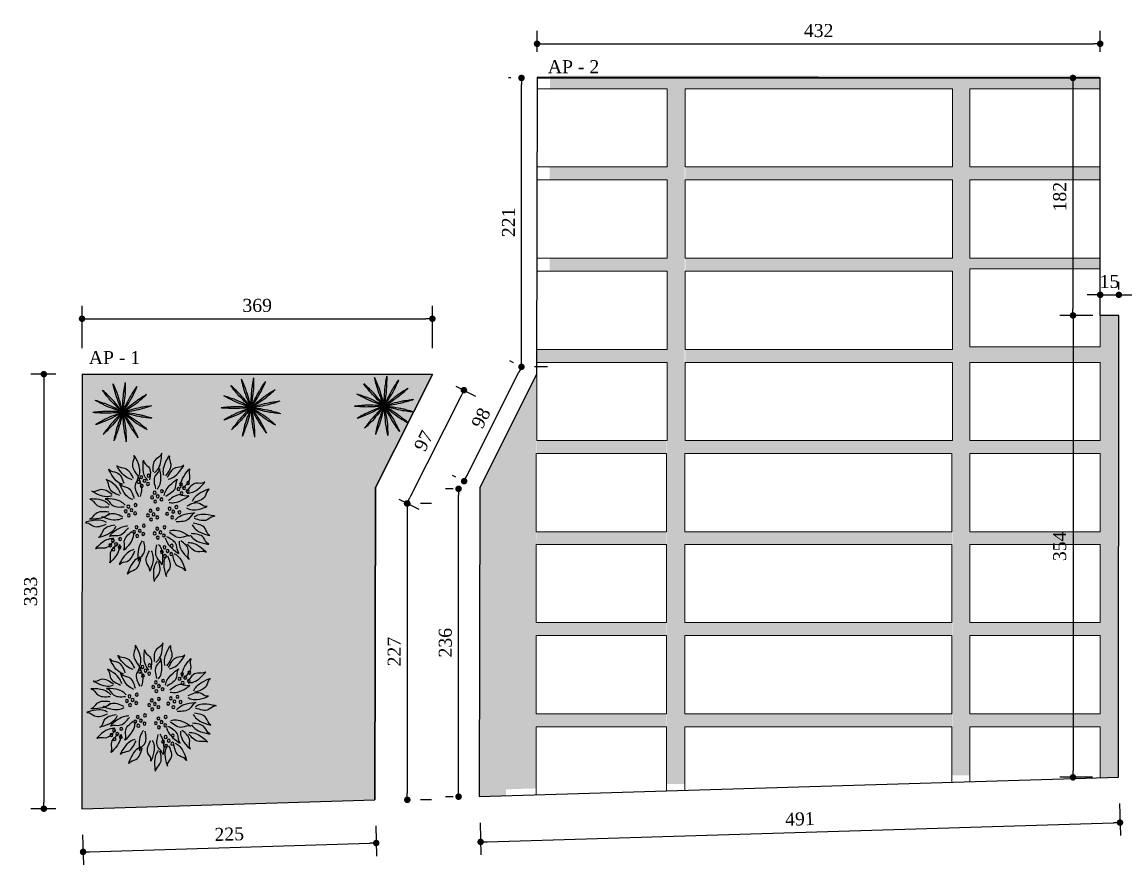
# Model space of a CAD drawing. Header units: centimetres. Extents: x -48696 to 156237, y -5617 to 29024.
# Drawn here: x 100513 to 101360, y 6711 to 7358 of the extents above; entities that cross this region are included whole.
import ezdxf

# ---------------------------------------------------------------- set-up
doc = ezdxf.new("R2010")
doc.units = ezdxf.units.CM
doc.layers.add('BV MV', color=7, linetype='Continuous', plot=False)
for name, color, linetype, lineweight in [('Hachura', 1, 'Continuous', 9), ('Pilares Sub-solo', 7, 'Continuous', 70), ('Pisos Externos', 15, 'Continuous', 9)]:
    doc.layers.add(name, color=color, linetype=linetype, lineweight=lineweight)
doc.layers.add('MOLHO', color=114, linetype='Continuous')
doc.layers.add('paisajismo', color=7, linetype='Continuous')
doc.styles.add('Valéria', font='romantic.ttf', dxfattribs={"height": 10})
doc.dimstyles.new('Cota - 50', dxfattribs={"dimtxt": 10, "dimasz": 5, "dimexe": 10, "dimexo": 20, "dimgap": 5, "dimtad": 1, "dimtxsty": 'Valéria', "dimblk": 'DOT', "dimcen": 0, "dimclrd": 12, "dimclre": 12, "dimclrt": 2, "dimazin": 2, "dimtfac": 1, "dimtix": 1, "dimtmove": 0, "dimatfit": 3, "dimldrblk": 'DOT', "dimfxl": 1, "dimarcsym": 0})

# ---------------------------------------------------------------- blocks, each defined once
blk = doc.blocks.new('A$C375069E9')
at = {"layer": 'paisajismo', "color": 221}
for centre in [(0.523, 1.919), (1.295, 2.06), (1.375, 1.959), (1.436, 2.03), (1.486, 1.939), (0.533, 1.759), (0.603, 1.819), (0.653, 1.719), (0.663, 1.889), (0.713, 1.799), (1.034, 1.759), (1.175, 1.729), (1.305, 1.899), (1.426, 1.859), (1.044, 1.598), (1.115, 1.658), (1.165, 1.558), (1.225, 1.638), (1.546, 1.488), (0.693, 1.348), (0.753, 1.448), (0.814, 1.358), (0.884, 1.418), (0.934, 1.317), (1.115, 1.408), (1.195, 1.307), (1.255, 1.378), (1.305, 1.287), (1.556, 1.327), (1.626, 1.388), (1.677, 1.287), (1.687, 1.458), (1.737, 1.368), (0.834, 1.247), (0.984, 1.057), (1.125, 1.247), (1.245, 1.207), (1.386, 1.087), (1.526, 1.057), (0.994, 0.896), (1.064, 0.956), (1.115, 0.856), (1.125, 1.027), (1.175, 0.936), (1.396, 0.926), (1.466, 0.986), (1.516, 0.886), (1.576, 0.966), (0.844, 0.696), (0.984, 0.666), (1.847, 0.826), (1.857, 0.666), (1.927, 0.726), (1.978, 0.625), (1.988, 0.796), (2.038, 0.706), (0.854, 0.535), (0.924, 0.595), (0.974, 0.495), (1.034, 0.575)]:
    blk.add_circle(centre, 0.0284, dxfattribs=at)
at = {"layer": 'paisajismo', "color": 124}
for points in [[(0.998, 2.06), (0.956, 2.334), (0.888, 2.44), (0.889, 2.435), (0.863, 2.285), (0.965, 2.054)], [(1.176, 2.118), (1.049, 2.364), (1.042, 2.49), (1.043, 2.485), (1.153, 2.379), (1.207, 2.133)], [(1.308, 1.969), (1.401, 2.229), (1.391, 2.355), (1.391, 2.35), (1.296, 2.23), (1.275, 1.979)], [(1.475, 2.065), (1.512, 2.34), (1.578, 2.447), (1.577, 2.442), (1.606, 2.292), (1.509, 2.06)], [(0.664, 1.826), (0.579, 2.089), (0.495, 2.183), (0.497, 2.179), (0.495, 2.026), (0.632, 1.814)], [(0.912, 1.994), (0.683, 2.149), (0.616, 2.257), (0.62, 2.253), (0.767, 2.212), (0.932, 2.022)], [(1.122, 1.799), (1.058, 2.068), (1.082, 2.193), (1.082, 2.187), (1.163, 2.058), (1.156, 1.806)], [(1.614, 1.981), (1.84, 2.142), (1.904, 2.25), (1.9, 2.247), (1.754, 2.203), (1.593, 2.009)], [(1.798, 1.89), (2.008, 2.07), (2.062, 2.185), (2.059, 2.181), (1.917, 2.123), (1.775, 1.916)], [(0.543, 1.718), (0.292, 1.836), (0.209, 1.931), (0.213, 1.928), (0.366, 1.911), (0.558, 1.749)], [(0.988, 1.675), (0.841, 1.91), (0.737, 1.981), (0.74, 1.977), (0.775, 1.828), (0.959, 1.656)], [(1.453, 1.657), (1.451, 1.934), (1.501, 2.049), (1.5, 2.044), (1.55, 1.9), (1.487, 1.656)], [(1.836, 1.699), (2.004, 1.919), (2.114, 1.98), (2.111, 1.977), (2.062, 1.832), (1.862, 1.678)], [(0.438, 1.564), (0.237, 1.755), (0.118, 1.797), (0.122, 1.794), (0.194, 1.659), (0.415, 1.539)], [(1.602, 1.593), (1.803, 1.784), (1.851, 1.901), (1.848, 1.896), (1.709, 1.832), (1.578, 1.618)], [(2.005, 1.668), (2.28, 1.695), (2.39, 1.758), (2.385, 1.756), (2.236, 1.791), (2.001, 1.702)], [(0.553, 1.432), (0.276, 1.415), (0.158, 1.46), (0.163, 1.459), (0.305, 1.517), (0.551, 1.466)], [(0.896, 1.541), (0.624, 1.594), (0.52, 1.667), (0.525, 1.665), (0.677, 1.685), (0.903, 1.575)], [(1.751, 1.486), (2.002, 1.603), (2.129, 1.605), (2.124, 1.604), (2.013, 1.498), (1.765, 1.455)], [(2.053, 1.488), (2.306, 1.601), (2.432, 1.601), (2.427, 1.6), (2.315, 1.496), (2.066, 1.456)], [(0.405, 1.262), (0.131, 1.304), (0.009, 1.27), (0.015, 1.27), (0.151, 1.2), (0.401, 1.228)], [(0.773, 1.195), (0.528, 1.324), (0.402, 1.332), (0.407, 1.33), (0.513, 1.219), (0.758, 1.164)], [(1.8, 1.231), (2.076, 1.215), (2.195, 1.26), (2.189, 1.259), (2.047, 1.316), (1.801, 1.265)], [(2.055, 1.326), (2.31, 1.218), (2.436, 1.221), (2.431, 1.222), (2.317, 1.323), (2.067, 1.357)], [(0.447, 1.106), (0.23, 0.934), (0.107, 0.902), (0.112, 0.905), (0.195, 1.033), (0.426, 1.133)], [(1.701, 1.076), (1.958, 0.973), (2.046, 0.883), (2.041, 0.885), (1.889, 0.894), (1.687, 1.045)], [(1.928, 1.076), (2.139, 0.896), (2.26, 0.861), (2.255, 0.863), (2.177, 0.995), (1.949, 1.102)], [(2.115, 1.151), (2.39, 1.183), (2.511, 1.145), (2.506, 1.145), (2.367, 1.08), (2.118, 1.117)], [(0.483, 0.904), (0.251, 0.752), (0.126, 0.732), (0.131, 0.734), (0.226, 0.854), (0.465, 0.933)], [(0.883, 0.989), (0.609, 0.948), (0.503, 0.88), (0.508, 0.882), (0.658, 0.855), (0.889, 0.956)], [(0.969, 0.852), (0.812, 0.624), (0.705, 0.557), (0.708, 0.561), (0.75, 0.708), (0.941, 0.872)], [(1.585, 0.962), (1.685, 0.704), (1.775, 0.615), (1.772, 0.62), (1.766, 0.772), (1.617, 0.976)], [(0.524, 0.758), (0.266, 0.658), (0.177, 0.569), (0.181, 0.571), (0.334, 0.578), (0.537, 0.726)], [(0.698, 0.783), (0.595, 0.526), (0.504, 0.438), (0.507, 0.442), (0.516, 0.595), (0.667, 0.796)], [(1.098, 0.722), (1.022, 0.455), (1.04, 0.33), (1.041, 0.335), (1.128, 0.461), (1.131, 0.713)], [(1.416, 0.791), (1.501, 0.528), (1.488, 0.402), (1.487, 0.407), (1.396, 0.53), (1.383, 0.782)], [(1.856, 0.722), (1.956, 0.464), (2.046, 0.374), (2.043, 0.379), (2.037, 0.532), (1.888, 0.735)], [(1.972, 0.836), (2.229, 0.733), (2.317, 0.642), (2.312, 0.645), (2.16, 0.653), (1.958, 0.804)], [(0.798, 0.546), (0.619, 0.335), (0.583, 0.214), (0.585, 0.218), (0.717, 0.297), (0.825, 0.524)], [(0.953, 0.499), (0.985, 0.224), (0.947, 0.103), (0.948, 0.108), (0.882, 0.247), (0.919, 0.496)], [(1.244, 0.6), (1.226, 0.324), (1.271, 0.206), (1.27, 0.211), (1.328, 0.353), (1.278, 0.599)], [(1.466, 0.475), (1.657, 0.274), (1.699, 0.155), (1.696, 0.159), (1.561, 0.231), (1.441, 0.452)], [(1.582, 0.621), (1.799, 0.449), (1.858, 0.337), (1.854, 0.341), (1.71, 0.393), (1.56, 0.595)], [(1.128, 0.401), (1.199, 0.134), (1.18, 0.009), (1.179, 0.014), (1.094, 0.142), (1.095, 0.393)]]:
    blk.add_spline(points, degree=3, dxfattribs=at)
blk = doc.blocks.new('MOLHO2')
for points in [[(-0.205, 0.41, 0.04965), (-0.231, 0.447, 0.013329), (-0.323, 0.589, 0.009979), (-0.353, 0.63, 0.607526)], [(-0.242, 0.389, -0.04965), (-0.26, 0.431, -0.013329), (-0.333, 0.583, -0.009979), (-0.353, 0.63, -0.607526)], [(-0.063, 0.454, -0.04965), (-0.063, 0.499, -0.013329), (-0.067, 0.668, -0.009979), (-0.066, 0.719, -0.607526)], [(-0.021, 0.458, 0.04965), (-0.03, 0.502, 0.013329), (-0.056, 0.669, 0.009979), (-0.066, 0.719, 0.607526)], [(0.127, 0.44, -0.04965), (0.146, 0.482, -0.013329), (0.21, 0.638, -0.009979), (0.232, 0.684, -0.607526)], [(0.167, 0.427, 0.04965), (0.177, 0.471, 0.013329), (0.221, 0.634, 0.009979), (0.232, 0.684, 0.607526)], [(-0.354, 0.291, 0.04965), (-0.393, 0.314, 0.013329), (-0.535, 0.406, 0.009979), (-0.579, 0.432, 0.607526)], [(-0.379, 0.257, -0.04965), (-0.413, 0.288, -0.013329), (-0.542, 0.397, -0.009979), (-0.579, 0.432, -0.607526)], [(0, 0, 0.009979), (-0.037, 0.035, 0.013329), (-0.166, 0.144, 0.009462), (-0.354, 0.291, 0.009462)], [(0, 0, -0.009979), (-0.03, 0.041, -0.013329), (-0.122, 0.183, -0.009462), (-0.242, 0.389, -0.009462)], [(0, 0, 0.009979), (-0.02, 0.047, 0.013329), (-0.093, 0.199, 0.009462), (-0.205, 0.41, 0.009462)], [(0, 0, -0.009979), (-0.01, 0.05, -0.013329), (-0.037, 0.217, -0.009462), (-0.063, 0.454, -0.009462)], [(0, 0, 0.009979), (0.001, 0.051, 0.013329), (-0.004, 0.22, 0.009462), (-0.021, 0.458, 0.009462)], [(0, 0, -0.009979), (0.011, 0.05, -0.013329), (0.055, 0.213, -0.009462), (0.127, 0.44, -0.009462)], [(0, 0, 0.009979), (0.022, 0.046, 0.013329), (0.086, 0.202, 0.009462), (0.167, 0.427, 0.009462)], [(0, 0, -0.009979), (0.03, 0.041, -0.013329), (0.137, 0.172, -0.009462), (0.295, 0.35, -0.009462)], [(0, 0, 0.009979), (0.038, 0.033, 0.013329), (0.161, 0.15, 0.009462), (0.326, 0.322, 0.009462)], [(0.295, 0.35, -0.04965), (0.329, 0.381, -0.013329), (0.452, 0.497, -0.009979), (0.49, 0.531, -0.607526)], [(0.326, 0.322, 0.04965), (0.353, 0.358, 0.013329), (0.46, 0.49, 0.009979), (0.49, 0.531, 0.607526)], [(0.412, 0.2, -0.04965), (0.455, 0.214, -0.013329), (0.615, 0.271, -0.009979), (0.664, 0.285, -0.607526)], [(0.429, 0.161, 0.04965), (0.469, 0.183, 0.013329), (0.619, 0.26, 0.009979), (0.664, 0.285, 0.607526)], [(-0.451, 0.08, -0.04965), (-0.494, 0.095, -0.013329), (-0.656, 0.143, -0.009979), (-0.705, 0.159, -0.607526)], [(-0.442, 0.121, 0.04965), (-0.487, 0.127, 0.013329), (-0.654, 0.154, 0.009979), (-0.705, 0.159, 0.607526)], [(0, 0, -0.009979), (-0.051, 0.006, -0.013329), (-0.218, 0.032, -0.009462), (-0.451, 0.08, -0.009462)], [(0, 0, 0.009979), (-0.048, 0.017, 0.013329), (-0.21, 0.064, 0.009462), (-0.442, 0.121, 0.009462)], [(0, 0, -0.009979), (-0.044, 0.026, -0.013329), (-0.186, 0.118, -0.009462), (-0.379, 0.257, -0.009462)], [(0, 0, -0.009979), (0.044, 0.025, -0.013329), (0.195, 0.102, -0.009462), (0.412, 0.2, -0.009462)], [(0, 0, 0.009979), (0.049, 0.015, 0.013329), (0.208, 0.071, 0.009462), (0.429, 0.161, 0.009462)], [(0, 0, -0.009979), (0.051, 0.005, -0.013329), (0.22, 0.014, -0.009462), (0.458, 0.015, -0.009462)], [(0.458, 0.015, -0.04965), (0.503, 0.01, -0.013329), (0.672, -0.003, -0.009979), (0.722, -0.009, -0.607526)], [(-0.453, -0.069, 0.04965), (-0.496, -0.082, 0.013329), (-0.66, -0.126, 0.009979), (-0.708, -0.141, 0.607526)], [(-0.445, -0.11, -0.04965), (-0.49, -0.114, -0.013329), (-0.658, -0.137, -0.009979), (-0.708, -0.141, -0.607526)], [(-0.386, -0.247, 0.04965), (-0.42, -0.277, 0.013329), (-0.552, -0.383, 0.009979), (-0.59, -0.417, 0.607526)], [(0, 0, 0.009979), (-0.051, -0.004, 0.013329), (-0.218, -0.027, 0.009462), (-0.453, -0.069, 0.009462)], [(0, 0, -0.009979), (-0.048, -0.015, -0.013329), (-0.212, -0.059, -0.009462), (-0.445, -0.11, -0.009462)], [(0, 0, 0.009979), (-0.045, -0.025, 0.013329), (-0.189, -0.113, 0.009462), (-0.386, -0.247, 0.009462)], [(0, 0, -0.009979), (-0.038, -0.034, -0.013329), (-0.17, -0.14, -0.009462), (-0.362, -0.281, -0.009462)], [(0, 0, 0.009979), (-0.031, -0.041, 0.013329), (-0.126, -0.18, 0.009462), (-0.252, -0.383, 0.009462)], [(0, 0, -0.009979), (-0.021, -0.046, -0.013329), (-0.098, -0.197, -0.009462), (-0.216, -0.404, -0.009462)], [(0, 0, 0.009979), (-0.012, -0.05, 0.013329), (-0.042, -0.216, 0.009462), (-0.075, -0.452, 0.009462)], [(0, 0, -0.009979), (0, -0.051, -0.013329), (-0.009, -0.22, -0.009462), (-0.033, -0.457, -0.009462)], [(0, 0, -0.009979), (0.038, -0.034, -0.013329), (0.157, -0.154, -0.009462), (0.318, -0.33, -0.009462)], [(0, 0, 0.009979), (0.05, -0.006, 0.013329), (0.219, -0.019, 0.009462), (0.457, -0.027, 0.009462)], [(0, 0, 0.009979), (0.044, -0.026, 0.013329), (0.192, -0.107, 0.009462), (0.407, -0.211, 0.009462)], [(0, 0, -0.009979), (0.048, -0.016, -0.013329), (0.206, -0.077, -0.009462), (0.425, -0.172, -0.009462)], [(0, 0, 0.009979), (0.029, -0.042, 0.013329), (0.132, -0.176, 0.009462), (0.286, -0.358, 0.009462)], [(0, 0, 0.009979), (0.01, -0.05, 0.013329), (0.049, -0.214, 0.009462), (0.116, -0.443, 0.009462)], [(0, 0, -0.009979), (0.02, -0.047, -0.013329), (0.081, -0.205, -0.009462), (0.156, -0.431, -0.009462)], [(0.407, -0.211, 0.04965), (0.45, -0.225, 0.013329), (0.608, -0.286, 0.009979), (0.656, -0.302, 0.607526)], [(0.425, -0.172, -0.04965), (0.464, -0.195, -0.013329), (0.612, -0.276, -0.009979), (0.656, -0.302, -0.607526)], [(0.457, -0.027, 0.04965), (0.503, -0.023, 0.013329), (0.672, -0.014, 0.009979), (0.722, -0.009, 0.607526)], [(-0.362, -0.281, -0.04965), (-0.401, -0.304, -0.013329), (-0.545, -0.392, -0.009979), (-0.59, -0.417, -0.607526)], [(-0.252, -0.383, 0.04965), (-0.271, -0.424, 0.013329), (-0.348, -0.575, 0.009979), (-0.369, -0.621, 0.607526)], [(-0.216, -0.404, -0.04965), (-0.243, -0.441, -0.013329), (-0.338, -0.58, -0.009979), (-0.369, -0.621, -0.607526)], [(-0.075, -0.452, 0.04965), (-0.075, -0.497, 0.013329), (-0.084, -0.666, 0.009979), (-0.085, -0.717, 0.607526)], [(-0.033, -0.457, -0.04965), (-0.043, -0.501, -0.013329), (-0.073, -0.668, -0.009979), (-0.085, -0.717, -0.607526)], [(0.116, -0.443, 0.04965), (0.133, -0.485, 0.013329), (0.194, -0.643, 0.009979), (0.214, -0.69, 0.607526)], [(0.156, -0.431, -0.04965), (0.165, -0.475, -0.013329), (0.205, -0.64, -0.009979), (0.214, -0.69, -0.607526)], [(0.286, -0.358, 0.04965), (0.319, -0.389, 0.013329), (0.439, -0.509, 0.009979), (0.476, -0.543, 0.607526)], [(0.318, -0.33, -0.04965), (0.344, -0.367, -0.013329), (0.447, -0.501, -0.009979), (0.476, -0.543, -0.607526)]]:
    blk.add_lwpolyline(points, format="xyb")
blk = doc.blocks.new('VEG3')
at = {"layer": 'MOLHO', "xscale": 0.6290189251151159, "yscale": 0.6290189251151159, "zscale": 0.6290189251151159}
blk.add_blockref('MOLHO2', (-0.121, 0.067), dxfattribs=at)
blk = doc.blocks.new('_Dot')
at = {"color": 0, "linetype": 'ByBlock', "lineweight": -2}
blk.add_line((-0.5, 0), (-1, 0), dxfattribs=at)
at = {"color": 0, "linetype": 'ByBlock', "const_width": 0.5}
blk.add_lwpolyline([(-0.25, 0, 1), (0.25, 0, 1)], format="xyb", close=True, dxfattribs=at)
blk = doc.blocks.new('*D1608')
at = {"color": 12, "lineweight": -2, "transparency": 16777216}
for p, q in [((100559, 7107.85), (100559, 7140.34)), ((100827.74, 7107.69), (100827.74, 7140.34)), ((100564, 7130.34), (100822.74, 7130.34))]:
    blk.add_line(p, q, dxfattribs=at)
at = {"layer": 'Defpoints', "color": 0, "transparency": 16777216}
for p in [(100827.74, 7130.34), (100559, 7087.85), (100827.74, 7087.69)]:
    blk.add_point(p, dxfattribs=at)
at = {"color": 12, "lineweight": -2, "transparency": 16777216, "xscale": 5, "yscale": 5, "zscale": 5, "rotation": 180}
blk.add_blockref('_Dot', (100559, 7130.34), dxfattribs=at)
at = {"color": 12, "lineweight": -2, "transparency": 16777216, "xscale": 5, "yscale": 5, "zscale": 5}
blk.add_blockref('_Dot', (100827.74, 7130.34), dxfattribs=at)
at = {"color": 2, "transparency": 16777216, "insert": (100693.37, 7140.55), "char_height": 10, "attachment_point": 5, "style": 'Valéria'}
blk.add_mtext('369', dxfattribs=at)
blk = doc.blocks.new('*D1609')
at = {"color": 12, "lineweight": -2, "transparency": 16777216}
for p, q in [((100539, 7087.85), (100519.69, 7087.85)), ((100529.69, 7082.85), (100529.69, 6759.46)), ((100538.81, 6754.46), (100519.69, 6754.46))]:
    blk.add_line(p, q, dxfattribs=at)
at = {"layer": 'Defpoints', "color": 0, "transparency": 16777216}
for p in [(100559, 7087.85), (100529.69, 6754.46), (100558.81, 6754.46)]:
    blk.add_point(p, dxfattribs=at)
at = {"color": 12, "lineweight": -2, "transparency": 16777216, "xscale": 5, "yscale": 5, "zscale": 5}
for p, rotation in [((100529.69, 7087.85), 90), ((100529.69, 6754.46), 270)]:
    blk.add_blockref('_Dot', p, dxfattribs=dict(at, rotation=rotation))
at = {"color": 2, "transparency": 16777216, "insert": (100519.58, 6921.15), "char_height": 10, "attachment_point": 5, "rotation": 90, "style": 'Valéria'}
blk.add_mtext('333', dxfattribs=at)
blk = doc.blocks.new('*D1610')
at = {"color": 12, "lineweight": -2, "transparency": 16777216}
for p, q in [((100784.27, 6741.27), (100784.97, 6718.12)), ((100559.41, 6734.46), (100560.11, 6711.31)), ((100564.81, 6721.46), (100779.67, 6727.96))]:
    blk.add_line(p, q, dxfattribs=at)
at = {"layer": 'Defpoints', "color": 0, "transparency": 16777216}
for p in [(100783.66, 6761.26), (100558.81, 6754.46), (100784.66, 6728.11)]:
    blk.add_point(p, dxfattribs=at)
at = {"color": 12, "lineweight": -2, "transparency": 16777216, "xscale": 5, "yscale": 5, "zscale": 5}
for p, rotation in [((100559.81, 6721.31), 181.7339582996429), ((100784.66, 6728.11), 1.733958299642826)]:
    blk.add_blockref('_Dot', p, dxfattribs=dict(at, rotation=rotation))
at = {"color": 2, "transparency": 16777216, "insert": (100671.93, 6734.9), "char_height": 10, "attachment_point": 5, "rotation": 1.73396, "style": 'Valéria'}
blk.add_mtext('225', dxfattribs=at)
blk = doc.blocks.new('*D1611')
at = {"color": 12, "lineweight": -2, "transparency": 16777216}
for p, q in [((100845.61, 7078.72), (100860.87, 7071.06)), ((100849.69, 7071.08), (100810.55, 6993.1)), ((100801.98, 6991.8), (100817.24, 6984.14))]:
    blk.add_line(p, q, dxfattribs=at)
at = {"layer": 'Defpoints', "color": 0, "transparency": 16777216}
for p in [(100827.74, 7087.69), (100784.11, 7000.77), (100808.3, 6988.63)]:
    blk.add_point(p, dxfattribs=at)
at = {"color": 12, "lineweight": -2, "transparency": 16777216, "xscale": 5, "yscale": 5, "zscale": 5}
for p, rotation in [((100851.93, 7075.55), 63.34701269428167), ((100808.3, 6988.63), 243.3470126942817)]:
    blk.add_blockref('_Dot', p, dxfattribs=dict(at, rotation=rotation))
at = {"color": 2, "transparency": 16777216, "insert": (100821.04, 7036.65), "char_height": 10, "attachment_point": 5, "rotation": 63.34701, "style": 'Valéria'}
blk.add_mtext('97', dxfattribs=at)
blk = doc.blocks.new('*D1612')
at = {"color": 12, "lineweight": -2, "transparency": 16777216}
for p, q in [((100827.05, 6988.63), (100818.51, 6988.63)), ((100808.51, 6983.63), (100808.51, 6766.26)), ((100827.05, 6761.26), (100818.51, 6761.26))]:
    blk.add_line(p, q, dxfattribs=at)
at = {"layer": 'Defpoints', "color": 0, "transparency": 16777216}
for p in [(100807.05, 6988.63), (100807.05, 6761.26), (100808.51, 6761.26)]:
    blk.add_point(p, dxfattribs=at)
at = {"color": 12, "lineweight": -2, "transparency": 16777216, "xscale": 5, "yscale": 5, "zscale": 5}
for p, rotation in [((100808.51, 6988.63), 90), ((100808.51, 6761.26), 270)]:
    blk.add_blockref('_Dot', p, dxfattribs=dict(at, rotation=rotation))
at = {"color": 2, "transparency": 16777216, "insert": (100798.41, 6874.94), "char_height": 10, "attachment_point": 5, "rotation": 90, "style": 'Valéria'}
blk.add_mtext('227', dxfattribs=at)
blk = doc.blocks.new('*D1613')
at = {"color": 12, "lineweight": -2, "transparency": 16777216}
for p, q in [((100908.02, 7335.1), (100908.02, 7351.29)), ((101340, 7335.1), (101340, 7351.29)), ((100913.02, 7341.29), (101335, 7341.29))]:
    blk.add_line(p, q, dxfattribs=at)
at = {"layer": 'Defpoints', "color": 0, "transparency": 16777216}
for p in [(101340, 7341.29), (100908.02, 7315.1), (101340, 7315.1)]:
    blk.add_point(p, dxfattribs=at)
at = {"color": 12, "lineweight": -2, "transparency": 16777216, "xscale": 5, "yscale": 5, "zscale": 5, "rotation": 180}
blk.add_blockref('_Dot', (100908.02, 7341.29), dxfattribs=at)
at = {"color": 12, "lineweight": -2, "transparency": 16777216, "xscale": 5, "yscale": 5, "zscale": 5}
blk.add_blockref('_Dot', (101340, 7341.29), dxfattribs=at)
at = {"color": 2, "transparency": 16777216, "insert": (101124.01, 7351.4), "char_height": 10, "attachment_point": 5, "style": 'Valéria'}
blk.add_mtext('432', dxfattribs=at)
blk = doc.blocks.new('*D1614')
at = {"color": 12, "lineweight": -2, "transparency": 16777216}
for p, q in [((101320, 7315.1), (101309.07, 7315.1)), ((101319.07, 7310.1), (101319.07, 7137.89)), ((101320.03, 7132.89), (101309.07, 7132.89))]:
    blk.add_line(p, q, dxfattribs=at)
at = {"layer": 'Defpoints', "color": 0, "transparency": 16777216}
for p in [(101340, 7315.1), (101319.07, 7132.89), (101340.03, 7132.89)]:
    blk.add_point(p, dxfattribs=at)
at = {"color": 12, "lineweight": -2, "transparency": 16777216, "xscale": 5, "yscale": 5, "zscale": 5}
for p, rotation in [((101319.07, 7315.1), 90), ((101319.07, 7132.89), 270)]:
    blk.add_blockref('_Dot', p, dxfattribs=dict(at, rotation=rotation))
at = {"color": 2, "transparency": 16777216, "insert": (101308.96, 7224), "char_height": 10, "attachment_point": 5, "rotation": 90, "style": 'Valéria'}
blk.add_mtext('182', dxfattribs=at)
blk = doc.blocks.new('*D1615')
at = {"color": 12, "lineweight": -2, "transparency": 16777216}
for p, q in [((101340, 7152.89), (101340, 7158.69)), ((101354.29, 7152.89), (101354.29, 7158.69)), ((101335, 7148.69), (101330, 7148.69)), ((101340, 7148.69), (101354.29, 7148.69)), ((101359.29, 7148.69), (101364.29, 7148.69))]:
    blk.add_line(p, q, dxfattribs=at)
at = {"layer": 'Defpoints', "color": 0, "transparency": 16777216}
for p in [(101354.29, 7148.69), (101340, 7132.89), (101354.29, 7132.89)]:
    blk.add_point(p, dxfattribs=at)
at = {"color": 12, "lineweight": -2, "transparency": 16777216, "xscale": 5, "yscale": 5, "zscale": 5}
blk.add_blockref('_Dot', (101340, 7148.69), dxfattribs=at)
at = {"color": 12, "lineweight": -2, "transparency": 16777216, "xscale": 5, "yscale": 5, "zscale": 5, "rotation": 180}
blk.add_blockref('_Dot', (101354.29, 7148.69), dxfattribs=at)
at = {"color": 2, "transparency": 16777216, "insert": (101347.14, 7158.88), "char_height": 10, "attachment_point": 5, "style": 'Valéria'}
blk.add_mtext('15', dxfattribs=at)
blk = doc.blocks.new('*D1616')
at = {"color": 12, "lineweight": -2, "transparency": 16777216}
for p, q in [((101334.3, 7132.89), (101309.1, 7132.89)), ((101319.1, 7127.89), (101319.1, 6783.53)), ((101334.08, 6778.53), (101309.1, 6778.53))]:
    blk.add_line(p, q, dxfattribs=at)
at = {"layer": 'Defpoints', "color": 0, "transparency": 16777216}
for p in [(101354.3, 7132.89), (101319.1, 6778.53), (101354.08, 6778.53)]:
    blk.add_point(p, dxfattribs=at)
at = {"color": 12, "lineweight": -2, "transparency": 16777216, "xscale": 5, "yscale": 5, "zscale": 5}
for p, rotation in [((101319.1, 7132.89), 90), ((101319.1, 6778.53), 270)]:
    blk.add_blockref('_Dot', p, dxfattribs=dict(at, rotation=rotation))
at = {"color": 2, "transparency": 16777216, "insert": (101308.91, 6955.71), "char_height": 10, "attachment_point": 5, "rotation": 90, "style": 'Valéria'}
blk.add_mtext('354', dxfattribs=at)
blk = doc.blocks.new('*D1617')
at = {"color": 12, "lineweight": -2, "transparency": 16777216}
for p, q in [((101354.68, 6758.54), (101355.43, 6733.82)), ((100864.27, 6743.69), (100865.02, 6718.97)), ((100869.71, 6729.12), (101350.13, 6743.66))]:
    blk.add_line(p, q, dxfattribs=at)
at = {"layer": 'Defpoints', "color": 0, "transparency": 16777216}
for p in [(101354.08, 6778.53), (100863.67, 6763.68), (101355.13, 6743.81)]:
    blk.add_point(p, dxfattribs=at)
at = {"color": 12, "lineweight": -2, "transparency": 16777216, "xscale": 5, "yscale": 5, "zscale": 5}
for p, rotation in [((101355.13, 6743.81), 1.733958299643284), ((100864.72, 6728.96), 181.7339582996433)]:
    blk.add_blockref('_Dot', p, dxfattribs=dict(at, rotation=rotation))
at = {"color": 2, "transparency": 16777216, "insert": (101109.62, 6746.55), "char_height": 10, "attachment_point": 5, "rotation": 1.73396, "style": 'Valéria'}
blk.add_mtext('491', dxfattribs=at)
blk = doc.blocks.new('*D1618')
at = {"color": 12, "lineweight": -2, "transparency": 16777216}
for p, q in [((100843.67, 6999.88), (100837.83, 6999.88)), ((100847.83, 6768.68), (100847.83, 6994.88)), ((100843.67, 6763.68), (100837.83, 6763.68))]:
    blk.add_line(p, q, dxfattribs=at)
at = {"layer": 'Defpoints', "color": 0, "transparency": 16777216}
for p in [(100847.83, 6999.88), (100863.67, 6999.88), (100863.67, 6763.68)]:
    blk.add_point(p, dxfattribs=at)
at = {"color": 12, "lineweight": -2, "transparency": 16777216, "xscale": 5, "yscale": 5, "zscale": 5}
for p, rotation in [((100847.83, 6999.88), 90), ((100847.83, 6763.68), 270)]:
    blk.add_blockref('_Dot', p, dxfattribs=dict(at, rotation=rotation))
at = {"color": 2, "transparency": 16777216, "insert": (100837.69, 6881.78), "char_height": 10, "attachment_point": 5, "rotation": 90, "style": 'Valéria'}
blk.add_mtext('236', dxfattribs=at)
blk = doc.blocks.new('*D1619')
at = {"color": 12, "lineweight": -2, "transparency": 16777216}
for p, q in [((100889.83, 7096.6), (100887.15, 7097.95)), ((100854.29, 7010.19), (100893.85, 7088.99)), ((100845.79, 7008.86), (100843.11, 7010.2))]:
    blk.add_line(p, q, dxfattribs=at)
at = {"layer": 'Defpoints', "color": 0, "transparency": 16777216}
for p in [(100896.09, 7093.46), (100907.71, 7087.63), (100863.67, 6999.88)]:
    blk.add_point(p, dxfattribs=at)
at = {"color": 12, "lineweight": -2, "transparency": 16777216, "xscale": 5, "yscale": 5, "zscale": 5}
for p, rotation in [((100896.09, 7093.46), 63.34539462497202), ((100852.05, 7005.72), 243.345394624972)]:
    blk.add_blockref('_Dot', p, dxfattribs=dict(at, rotation=rotation))
at = {"color": 2, "transparency": 16777216, "insert": (100864.99, 7054.15), "char_height": 10, "attachment_point": 5, "rotation": 63.34539, "style": 'Valéria'}
blk.add_mtext('98', dxfattribs=at)
blk = doc.blocks.new('*D1620')
at = {"color": 12, "lineweight": -2, "transparency": 16777216}
for p, q in [((100888.02, 7315.1), (100886.09, 7315.1)), ((100896.09, 7098.46), (100896.09, 7310.1)), ((100916.09, 7093.46), (100906.09, 7093.46))]:
    blk.add_line(p, q, dxfattribs=at)
at = {"layer": 'Defpoints', "color": 0, "transparency": 16777216}
for p in [(100896.09, 7315.1), (100908.02, 7315.1), (100896.09, 7093.46)]:
    blk.add_point(p, dxfattribs=at)
at = {"color": 12, "lineweight": -2, "transparency": 16777216, "xscale": 5, "yscale": 5, "zscale": 5}
for p, rotation in [((100896.09, 7315.1), 90), ((100896.09, 7093.46), 270)]:
    blk.add_blockref('_Dot', p, dxfattribs=dict(at, rotation=rotation))
at = {"color": 2, "transparency": 16777216, "insert": (100886.09, 7204.28), "char_height": 10, "attachment_point": 5, "rotation": 90, "style": 'Valéria'}
blk.add_mtext('221', dxfattribs=at)

msp = doc.modelspace()

# ---------------------------------------------------------------- hatches: boundary and pattern name
h = msp.add_hatch()
h.set_pattern_fill('GRASS2', color=74, scale=15, pattern_type=2)
h.set_pattern_definition([(0, (215.089, -5505.923), (15, 15), [2.25, -0.45, 0.6, -0.45, 2.25, -9]), (0, (214.339, -5505.473), (15, 15), [1.5, -1.125, 2.25, -1.125, 1.5, -7.5]), (0, (219.589, -5499.473), (15, 15), [1.875, -0.75, 1.875, -10.5]), (0, (212.089, -5496.473), (15, 15), [0.75, -1.5, 0.75, -12]), (90, (213.589, -5496.473), (-15, 15), [1.35, -13.65]), (90, (218.089, -5505.473), (-15, 15), [1.5, -13.5]), (90, (221.839, -5499.473), (-15, 15), [1.5, -13.5]), (45, (220.039, -5505.623), (8e-15, 15), [1.5, -19.7132034]), (135, (216.139, -5505.623), (-15, 8e-15), [1.5, -19.7132034]), (63.434949, (219.589, -5505.548), (8e-10, 15), [1.5, -32.0410197]), (75.9637565, (218.839, -5505.473), (5e-10, 15), [1.5, -60.3465844]), (75.9637565, (222.589, -5499.473), (5e-10, 15), [1.2, -60.6465844]), (75.9637565, (213.889, -5496.473), (5e-10, 15), [1.05, -60.7965844]), (104.0362435, (217.339, -5505.473), (-5e-10, 15), [1.5, -60.3465844]), (104.0362435, (221.089, -5499.473), (-5e-10, 15), [1.2, -60.6465844]), (104.0362435, (213.289, -5496.473), (-5e-10, 15), [1.05, -60.7965844]), (116.565051, (216.589, -5505.548), (-6e-09, 15), [1.5, -32.041002])])
h.paths.add_polyline_path([(101339.38667, 7316.84573), (100917.84263, 7316.84573), (100917.84263, 7306.84573), (101007.80155, 7306.84573), (101021.27406, 7306.84567), (101021.64063, 7306.84567), (101021.64063, 7306.84571), (101226.63682, 7306.84571), (101339.38667, 7306.84567)])
h.paths.add_polyline_path([(101240.00021, 7306.84567), (101226.63682, 7306.84567), (101226.63682, 7236.84565), (101226.63687, 7236.84565), (101226.63687, 7176.84565), (101226.63682, 6780.07902), (101240.00086, 6780.07902), (101240.00086, 7176.84567), (101240.00032, 7176.84567), (101240.00032, 7236.84567), (101240.00086, 7246.84567), (101240.00021, 7246.84567)])
h.paths.add_polyline_path([(101339.34584, 7246.84567), (101240.00086, 7246.84567), (101240.00086, 7236.84567), (101339.34584, 7236.84567)])
h.paths.add_polyline_path([(101339.30609, 7176.84567), (101240.00086, 7176.84567), (101240.00086, 7168.69652), (101339.30609, 7168.69652)])
h.paths.add_polyline_path([(101340.00043, 7108.69652), (101240.00086, 7108.69652), (101240.00086, 7096.84567), (101340.00043, 7096.84567)])
h.paths.add_polyline_path([(101340.00043, 7036.84567), (101240.00086, 7036.84567), (101240.00086, 7026.86263), (101340.00043, 7026.86263)])
h.paths.add_polyline_path([(101340.00043, 6966.86263), (101240.00086, 6966.86263), (101240.00086, 6957.21597), (101340.00043, 6957.21597)])
h.paths.add_polyline_path([(101340.00076, 6897.21597), (101240.00086, 6897.21597), (101240.00086, 6887.21597), (101340.00076, 6887.21597)])
h.paths.add_polyline_path([(101340.00043, 6827.21597), (101240.00086, 6827.21597), (101240.00086, 6817.28412), (101340.00043, 6817.28412)])
h.paths.add_polyline_path([(101354.07853, 7132.89171), (101340.00043, 7132.89171), (101340.00043, 7108.69652), (101340.00054, 7108.69652), (101340.00054, 7096.84567), (101340.00054, 7036.84567), (101340.00065, 7036.84567), (101340.00065, 7026.86263), (101340.00065, 6966.86263), (101340.00065, 6957.21597), (101340.00065, 6897.21597), (101340.00076, 6897.21597), (101340.00076, 6887.21597), (101340.00076, 6827.21597), (101340.00086, 6827.21597), (101340.00086, 6817.28412), (101340.00086, 6778.53015), (101354.07853, 6778.53015)])
h.paths.add_polyline_path([(101226.27026, 6827.21602), (101021.27406, 6827.21602), (101021.27406, 6817.21604), (101226.27026, 6817.21604)])
h.paths.add_polyline_path([(101226.27021, 6897.21605), (101021.27406, 6897.21605), (101021.27406, 6887.21602), (101226.27021, 6887.21602)])
h.paths.add_polyline_path([(101226.27017, 6966.84575), (101021.27406, 6966.84575), (101021.27406, 6957.21605), (101226.27017, 6957.21605)])
h.paths.add_polyline_path([(101007.41884, 6827.21604), (100907.47106, 6827.21604), (100907.46193, 6817.21604), (101007.41884, 6817.21604)])
h.paths.add_polyline_path([(101021.27406, 6897.21605), (101021.27402, 6897.21605), (101021.27402, 6957.21605), (101021.27402, 6966.84575), (101021.27398, 6966.84575), (101021.27398, 7026.84575), (101021.27406, 7036.84575), (101021.27406, 7306.84567), (101007.80155, 7306.84567), (101007.80155, 6773.45761), (101021.27406, 6773.45761)])
h.paths.add_polyline_path([(101007.41884, 6897.21607), (100907.53496, 6897.21607), (100907.52583, 6887.21604), (101007.41884, 6887.21604)])
h.paths.add_polyline_path([(101007.41881, 6966.84577), (100907.59853, 6966.84577), (100907.58974, 6957.21607), (101007.41881, 6957.21607)])
h.paths.add_polyline_path([(101226.63682, 7036.84575), (101021.27406, 7036.84575), (101021.27406, 7026.84575), (101226.63682, 7026.84575)])
h.paths.add_polyline_path([(101226.63682, 7106.84577), (101021.64076, 7106.84577), (101021.64076, 7096.84575), (101226.63682, 7096.84575)])
h.paths.add_polyline_path([(101007.41881, 7036.84573), (100907.7608, 7036.84573), (100907.7608, 7026.84577), (101007.41881, 7026.84577)])
h.paths.add_polyline_path([(101007.7608, 7106.84573), (100907.7608, 7106.84573), (100907.7608, 7096.84577), (101007.7608, 7096.84577)])
h.paths.add_polyline_path([(101226.63682, 7176.84565), (101021.64072, 7176.84565), (101021.64072, 7166.84577), (101226.63682, 7166.84577)])
h.paths.add_polyline_path([(101226.63682, 7246.84571), (101021.64067, 7246.84571), (101021.64067, 7236.84565), (101226.63682, 7236.84565)])
h.paths.add_polyline_path([(101007.76072, 7246.84573), (100917.80166, 7246.84573), (100917.80166, 7236.84567), (101007.76072, 7236.84567)])
h.paths.add_polyline_path([(101007.7608, 7176.84567), (100917.76083, 7176.84567), (100917.76083, 7166.84577), (101007.7608, 7166.84577)])
h.paths.add_polyline_path([(100907.41884, 6887.21604), (100907.41884, 6897.21607), (100907.41881, 6897.21607), (100907.41881, 6957.21607), (100907.41881, 6966.84577), (100907.41881, 7026.84577), (100907.70879, 7087.62774), (100864.11011, 7000.77005), (100863.66569, 6763.68412), (100884.07223, 6764.30187), (100884.07223, 6769.30416), (100907.41884, 6770.01092), (100907.47106, 6827.21604), (100907.41884, 6827.21604)])
h = msp.add_hatch()
h.set_pattern_fill('GRASS2', color=74, scale=15, pattern_type=2)
h.set_pattern_definition([(360, (116099.715, -73210.405), (15, 15), [2.25, -0.45, 0.6, -0.45, 2.25, -9]), (360, (116098.965, -73209.955), (15, 15), [1.5, -1.125, 2.25, -1.125, 1.5, -7.5]), (360, (116104.215, -73203.955), (15, 15), [1.875, -0.75, 1.875, -10.5]), (360, (116096.715, -73200.955), (15, 15), [0.75, -1.5, 0.75, -12]), (90, (116098.215, -73200.955), (-15, 15), [1.35, -13.65]), (90, (116102.715, -73209.955), (-15, 15), [1.5, -13.5]), (90, (116106.465, -73203.955), (-15, 15), [1.5, -13.5]), (45, (116104.665, -73210.105), (8e-15, 15), [1.5, -19.7132034]), (135, (116100.765, -73210.105), (-15, 8e-15), [1.5, -19.7132034]), (63.434949, (116104.215, -73210.03), (8e-10, 15), [1.5, -32.0410197]), (75.9637565, (116103.465, -73209.9547), (5e-10, 15), [1.5, -60.3465844]), (75.9637565, (116107.215, -73203.9547), (5e-10, 15), [1.2, -60.6465844]), (75.9637565, (116098.515, -73200.9547), (5e-10, 15), [1.05, -60.7965844]), (104.0362435, (116101.965, -73209.9547), (-5e-10, 15), [1.5, -60.3465844]), (104.0362435, (116105.715, -73203.9547), (-5e-10, 15), [1.2, -60.6465844]), (104.0362435, (116097.915, -73200.9547), (-5e-10, 15), [1.05, -60.7965844]), (116.565051, (116101.215, -73210.03), (-6e-09, 15), [1.5, -32.041002])])
h.paths.add_polyline_path([(100559.00051, 7087.84863), (100558.80605, 6754.45525), (100783.66038, 6761.26215), (100784.11017, 7000.77005), (100827.70885, 7087.62774)])

# ---------------------------------------------------------------- linework, layer by layer
for p, q in [((100908.01514, 7315.10448), (100907.70879, 7087.62774)), ((100908.01514, 7315.10448), (101340.00043, 7315.10448)), ((101340.00043, 7132.89171), (101340.00043, 7315.10448)), ((101354.28521, 7132.89388), (101340.00043, 7132.89171)), ((101354.07853, 6778.53015), (101354.28521, 7132.89388)), ((100559.00051, 7087.84863), (100558.80605, 6754.45525)), ((100559.00051, 7087.84863), (100827.73798, 7087.69188)), ((100827.70885, 7087.62774), (100784.11017, 7000.77005)), ((100907.70879, 7087.62774), (100864.11011, 7000.77005)), ((100784.11017, 7000.77005), (100783.66038, 6761.26215)), ((100864.11011, 7000.77005), (100863.66569, 6763.68412)), ((100863.66569, 6763.68412), (101354.07853, 6778.53015)), ((100558.80605, 6754.45525), (100783.66038, 6761.26215))]:
    msp.add_line(p, q)
at = {"layer": 'BV MV'}
for points in [[(101340.00043, 7315.10448), (100908.01592, 7315.68624), (100907.70879, 7087.62774), (100864.11011, 7000.77005), (100863.66569, 6763.68412), (101354.07853, 6778.53015), (101354.29683, 7132.89389), (101340.00043, 7132.89171), (101340.00043, 7315.10448)], [(100827.73798, 7087.69188), (100559.00051, 7087.84863), (100558.80605, 6754.45525), (100783.66038, 6761.26215), (100784.11017, 7000.77005), (100827.73798, 7087.69188)]]:
    msp.add_lwpolyline(points, dxfattribs=at)
at = {"layer": 'Pisos Externos'}
msp.add_line((100907.41884, 6827.21604), (101007.41884, 6827.21604), dxfattribs=at)
for points in [[(100908.00401, 7306.84573), (101007.80155, 7306.84573), (101007.80155, 7246.84573), (100907.92321, 7246.84573)], [(101340.00043, 7246.84567), (101240.00021, 7246.84567), (101240.00021, 7306.84567), (101340.00043, 7306.84567)], [(100907.90974, 7236.84567), (101007.76072, 7236.84567), (101007.76072, 7176.84567), (100907.82894, 7176.84567)], [(101340.00043, 7176.84567), (101240.00032, 7176.84567), (101240.00032, 7236.84567), (101340.00043, 7236.84567)], [(100907.81547, 7166.84577), (101007.7608, 7166.84577), (101007.7608, 7106.84577), (100907.7608, 7106.84577), (100907.73476, 7106.91084)], [(101340.00043, 7132.89171), (101340.00043, 7108.69652), (101240.00043, 7108.69652), (101240.00043, 7168.69652), (101339.30609, 7168.69652)], [(100907.76083, 7129.63421), (100907.76083, 7127.93363)], [(100917.57699, 7096.84573), (100907.76083, 7096.84573), (100907.76083, 7036.84573), (100917.53495, 7036.84573)], [(100917.52794, 7026.84573), (100907.41884, 7026.84573), (100907.41884, 6966.84573), (100917.74203, 6966.84573)], [(100917.77731, 6957.21604), (100907.41884, 6957.21604), (100907.41884, 6897.21604), (100921.02555, 6897.21604)], [(100922.45851, 6887.21604), (100907.41884, 6887.21604), (100907.41884, 6827.21604)], [(101007.41884, 6827.21604), (101007.41884, 6842.68285)], [(100907.41884, 6765.00863), (100907.41884, 6817.21604), (101007.41884, 6817.21604), (101007.41884, 6768.03589)], [(101226.27026, 6774.66107), (101226.27026, 6817.21604), (101021.27406, 6817.21604), (101021.27406, 6768.45532)], [(101240.00086, 6775.07673), (101240.00086, 6817.28412), (101340.00086, 6817.28412), (101340.00086, 6778.10398)]]:
    msp.add_lwpolyline(points, dxfattribs=at)
for points in [[(101021.64063, 7246.84571), (101226.63682, 7246.84571), (101226.63682, 7306.84571), (101021.64063, 7306.84571)], [(101021.64067, 7176.84565), (101226.63687, 7176.84565), (101226.63687, 7236.84565), (101021.64067, 7236.84565)], [(101021.64072, 7106.84577), (101226.63691, 7106.84577), (101226.63691, 7166.84577), (101021.64072, 7166.84577)], [(101007.7608, 7036.84577), (100907.7608, 7036.84577), (100907.7608, 7096.84577), (101007.7608, 7096.84577)], [(101021.64076, 7036.84575), (101226.63696, 7036.84575), (101226.63696, 7096.84575), (101021.64076, 7096.84575)], [(101340.00054, 7036.84567), (101240.00054, 7036.84567), (101240.00054, 7096.84567), (101340.00054, 7096.84567)], [(101007.41881, 6966.84577), (100907.41881, 6966.84577), (100907.41881, 7026.84577), (101007.41881, 7026.84577)], [(101021.27398, 6966.84575), (101226.27017, 6966.84575), (101226.27017, 7026.84575), (101021.27398, 7026.84575)], [(101340.00065, 6966.86263), (101240.00065, 6966.86263), (101240.00065, 7026.86263), (101340.00065, 7026.86263)], [(101007.41881, 6897.21607), (100907.41881, 6897.21607), (100907.41881, 6957.21607), (101007.41881, 6957.21607)], [(101021.27402, 6897.21605), (101226.27021, 6897.21605), (101226.27021, 6957.21605), (101021.27402, 6957.21605)], [(101340.00065, 6897.21597), (101240.00065, 6897.21597), (101240.00065, 6957.21597), (101340.00065, 6957.21597)], [(101007.41884, 6827.21604), (100907.41884, 6827.21604), (100907.41884, 6887.21604), (101007.41884, 6887.21604)], [(101021.27406, 6827.21602), (101226.27026, 6827.21602), (101226.27026, 6887.21602), (101021.27406, 6887.21602)], [(101340.00076, 6827.21597), (101240.00076, 6827.21597), (101240.00076, 6887.21597), (101340.00076, 6887.21597)]]:
    msp.add_lwpolyline(points, close=True, dxfattribs=at)

# ---------------------------------------------------------------- block references
at = {"color": 2, "xscale": -39.43178529435056, "yscale": 39.43178529435056, "zscale": 39.43178529435056}
for p in [(100661.04678, 6928.73148), (100661.9475, 6783.1748)]:
    msp.add_blockref('A$C375069E9', p, dxfattribs=at)
at = {"layer": 'Hachura', "xscale": -50.39999999999999, "yscale": 50.40000000000001, "zscale": 50.40000000000001, "rotation": 240}
for p in [(100590.33199, 7065.64453), (100688.81025, 7069.20316), (100790.93781, 7070.45406)]:
    msp.add_blockref('VEG3', p, dxfattribs=at)

# ---------------------------------------------------------------- texts
at = {"layer": 'Pilares Sub-solo', "color": 7, "char_height": 10, "attachment_point": 1, "style": 'Valéria'}
for s, insert in [('{\\C1;AP - 2}', (100916.27029, 7328.75211)), ('{\\C1;AP - 1}', (100564.1657, 7105.57838))]:
    msp.add_mtext_dynamic_manual_height_columns(s, width=228.393323, gutter_width=50, heights=[9.00998], dxfattribs=dict(at, insert=insert))

# ---------------------------------------------------------------- dimensions: what is measured, and where the dimension line sits
for base, p1, p2, text, picture, middle in [((101340.00043, 7341.29376), (100908.01514, 7315.10448), (101340.00043, 7315.10448), '432', '*D1613', (101124.00778, 7351.39731)), ((101354.28521, 7148.68608), (101340.00043, 7132.89171), (101354.28521, 7132.89388), '15', '*D1615', (101347.14282, 7158.87839)), ((100827.73798, 7130.3387), (100559.00051, 7087.84863), (100827.73798, 7087.69188), '369', '*D1608', (100693.36924, 7140.5458))]:
    dim = msp.add_linear_dim(base=base, p1=p1, p2=p2, text=text, dimstyle='Cota - 50', override={"dimtxsty": 'Valéria'})
    dim.commit()
    dim.dimension.update_dxf_attribs({"geometry": picture, "text_midpoint": middle})
for base, p1, p2, text, picture, middle in [((100896.09064, 7315.10448), (100896.09064, 7093.45954), (100908.01514, 7315.10448), '221', '*D1620', (100886.09064, 7204.28201)), ((101319.06562, 7132.89171), (101340.00043, 7315.10448), (101340.02817, 7132.89171), '182', '*D1614', (101308.96207, 7223.9981)), ((101319.10172, 6778.53015), (101354.29683, 7132.89389), (101354.07853, 6778.53015), '354', '*D1616', (101308.90942, 6955.71202)), ((100529.68642, 6754.45525), (100559.00051, 7087.84863), (100558.80605, 6754.45525), '333', '*D1609', (100519.58287, 6921.15194)), ((100847.83459, 6999.88466), (100863.66569, 6763.68412), (100863.66569, 6999.88466), '236', '*D1618', (100837.68666, 6881.78439))]:
    dim = msp.add_linear_dim(base=base, p1=p1, p2=p2, angle=90, text=text, dimstyle='Cota - 50', override={"dimtxsty": 'Valéria'})
    dim.commit()
    dim.dimension.update_dxf_attribs({"geometry": picture, "text_midpoint": middle})
for p1, p2, distance, text, picture, middle in [((100863.66569, 6999.88466), (100907.70879, 7087.62774), 12.99967, '98', '*D1619', (100864.98638, 7054.14711)), ((100827.73798, 7087.69188), (100784.11017, 7000.77005), 27.07081, '97', '*D1611', (100821.03551, 7036.64623)), ((100807.05444, 6988.62646), (100807.05444, 6761.26215), 1.45821, '227', '*D1612', (100798.4091, 6874.94431)), ((100863.66569, 6763.68412), (101354.07853, 6778.53015), -34.7355, '491', '*D1617', (101109.61565, 6746.5456)), ((100558.80605, 6754.45525), (100783.66038, 6761.26215), -33.16441, '225', '*D1610', (100671.92832, 6734.89711))]:
    dim = msp.add_aligned_dim(p1=p1, p2=p2, distance=distance, text=text, dimstyle='Cota - 50', override={"dimtxsty": 'Valéria'})
    dim.commit()
    dim.dimension.update_dxf_attribs({"geometry": picture, "text_midpoint": middle})

doc.saveas('drawing.dxf')
